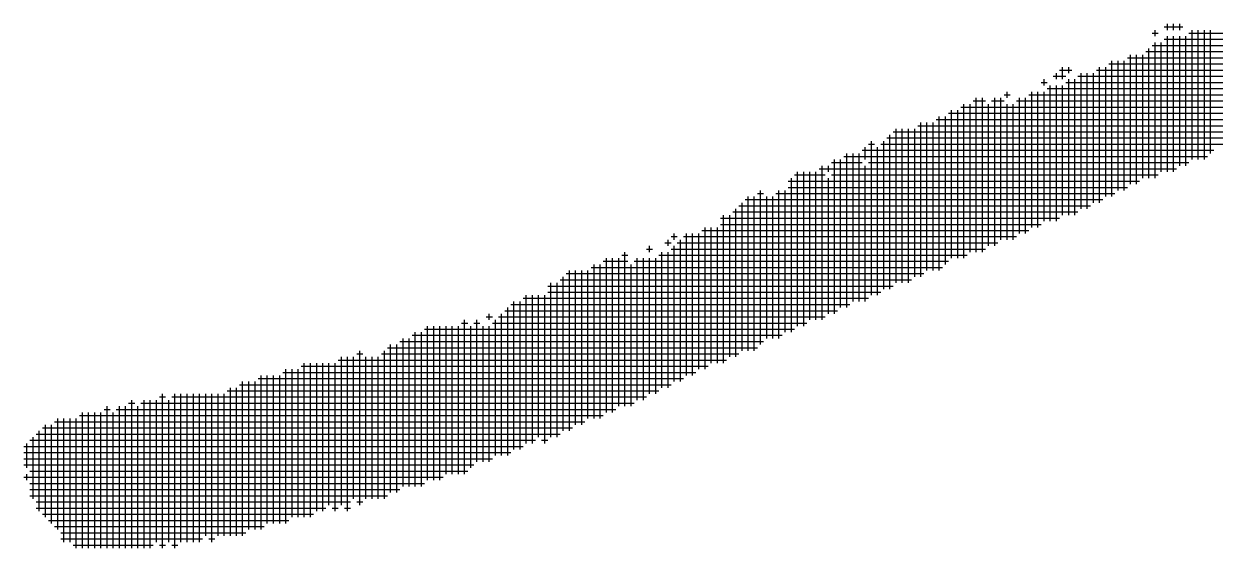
# Model space of a CAD drawing. Header units: feet. Extents: x 0 to 504600, y 0 to 356400.
# Drawn here: x 316368 to 317464, y 17895 to 18377 of the extents above; entities that cross this region are included whole.
import ezdxf

# ---------------------------------------------------------------- set-up
doc = ezdxf.new("R2010")
doc.units = ezdxf.units.FT
doc.header["$LTSCALE"] = 600
doc.header["$MEASUREMENT"] = 0
doc.layers.add('CX-COMM', color=3, linetype='CONTINUOUS')

msp = doc.modelspace()

# ---------------------------------------------------------------- linework, layer by layer
at = {"layer": 'CX-COMM'}
for p, q in [((317419.7, 18371.1, 14725.6), (317419.7, 18376.8, 14725.6)), ((317425.4, 18371.1, 14725.6), (317425.4, 18376.8, 14725.6)), ((317431.1, 18371.1, 14725.6), (317431.1, 18376.8, 14725.6)), ((317405.6, 18368.3, 14725.6), (317411.2, 18368.3, 14725.6)), ((317408.4, 18365.5, 14725.6), (317408.4, 18371.1, 14725.6)), ((317416.9, 18374, 14725.6), (317433.9, 18374, 14725.6)), ((317419.7, 18240.7, 14725.6), (317419.7, 18365.5, 14725.6)), ((317425.4, 18240.7, 14725.6), (317425.4, 18365.5, 14725.6)), ((317431.1, 18246.4, 14725.6), (317431.1, 18365.5, 14725.6)), ((317436.7, 18246.4, 14725.6), (317436.7, 18365.5, 14725.6)), ((317439.6, 18368.3, 14725.6), (317728.7, 18368.3, 14725.6)), ((317442.4, 18252.1, 14725.6), (317442.4, 18371.1, 14725.6)), ((317448.1, 18252.1, 14725.6), (317448.1, 18371.1, 14725.6)), ((317453.8, 18252.1, 14725.6), (317453.8, 18371.1, 14725.6)), ((317459.4, 18257.7, 14725.6), (317459.4, 18371.1, 14725.6)), ((317402.7, 18235, 14725.6), (317402.7, 18354.1, 14725.6)), ((317405.6, 18357, 14725.6), (317706.1, 18357, 14725.6)), ((317408.4, 18235, 14725.6), (317408.4, 18359.8, 14725.6)), ((317414.1, 18240.7, 14725.6), (317414.1, 18359.8, 14725.6)), ((317416.9, 18362.6, 14725.6), (317723.1, 18362.6, 14725.6)), ((317368.7, 18218, 14725.6), (317368.7, 18342.8, 14725.6)), ((317374.4, 18223.7, 14725.6), (317374.4, 18342.8, 14725.6)), ((317380, 18223.7, 14725.6), (317380, 18342.8, 14725.6)), ((317382.9, 18345.6, 14725.6), (317683.4, 18345.6, 14725.6)), ((317385.7, 18229.4, 14725.6), (317385.7, 18348.4, 14725.6)), ((317391.4, 18229.4, 14725.6), (317391.4, 18348.4, 14725.6)), ((317397.1, 18235, 14725.6), (317397.1, 18348.4, 14725.6)), ((317399.9, 18351.3, 14725.6), (317694.7, 18351.3, 14725.6)), ((317320.5, 18334.3, 14725.6), (317331.8, 18334.3, 14725.6)), ((317323.3, 18325.8, 14725.6), (317323.3, 18337.1, 14725.6)), ((317329, 18331.4, 14725.6), (317329, 18337.1, 14725.6)), ((317354.5, 18334.3, 14725.6), (317649.4, 18334.3, 14725.6)), ((317357.4, 18212.4, 14725.6), (317357.4, 18337.1, 14725.6)), ((317363, 18218, 14725.6), (317363, 18337.1, 14725.6)), ((317365.9, 18339.9, 14725.6), (317666.4, 18339.9, 14725.6)), ((317303.5, 18322.9, 14725.6), (317309.2, 18322.9, 14725.6)), ((317306.3, 18320.1, 14725.6), (317306.3, 18325.8, 14725.6)), ((317314.8, 18328.6, 14725.6), (317326.2, 18328.6, 14725.6)), ((317317.7, 18325.8, 14725.6), (317317.7, 18331.4, 14725.6)), ((317326.2, 18322.9, 14725.6), (317621, 18322.9, 14725.6)), ((317329, 18201, 14725.6), (317329, 18325.8, 14725.6)), ((317334.7, 18201, 14725.6), (317334.7, 18325.8, 14725.6)), ((317337.5, 18328.6, 14725.6), (317638, 18328.6, 14725.6)), ((317340.4, 18206.7, 14725.6), (317340.4, 18331.4, 14725.6)), ((317346, 18206.7, 14725.6), (317346, 18331.4, 14725.6)), ((317351.7, 18212.4, 14725.6), (317351.7, 18331.4, 14725.6)), ((317269.5, 18311.6, 14725.6), (317275.1, 18311.6, 14725.6)), ((317272.3, 18308.8, 14725.6), (317272.3, 18314.4, 14725.6)), ((317292.2, 18311.6, 14725.6), (317592.7, 18311.6, 14725.6)), ((317295, 18189.7, 14725.6), (317295, 18314.4, 14725.6)), ((317300.7, 18189.7, 14725.6), (317300.7, 18314.4, 14725.6)), ((317306.3, 18195.4, 14725.6), (317306.3, 18314.4, 14725.6)), ((317309.2, 18317.3, 14725.6), (317598.3, 18317.3, 14725.6)), ((317312, 18195.4, 14725.6), (317312, 18320.1, 14725.6)), ((317317.7, 18195.4, 14725.6), (317317.7, 18320.1, 14725.6)), ((317323.3, 18201, 14725.6), (317323.3, 18320.1, 14725.6)), ((317229.8, 18300.3, 14725.6), (317564.3, 18300.3, 14725.6)), ((317232.6, 18161.3, 14725.6), (317232.6, 18303.1, 14725.6)), ((317238.3, 18167, 14725.6), (317238.3, 18303.1, 14725.6)), ((317241.1, 18305.9, 14725.6), (317252.5, 18305.9, 14725.6)), ((317244, 18167, 14725.6), (317244, 18308.8, 14725.6)), ((317249.6, 18167, 14725.6), (317249.6, 18308.8, 14725.6)), ((317255.3, 18172.7, 14725.6), (317255.3, 18303.1, 14725.6)), ((317258.1, 18305.9, 14725.6), (317269.5, 18305.9, 14725.6)), ((317261, 18172.7, 14725.6), (317261, 18308.8, 14725.6)), ((317266.6, 18178.3, 14725.6), (317266.6, 18308.8, 14725.6)), ((317272.3, 18178.3, 14725.6), (317272.3, 18303.1, 14725.6)), ((317278, 18178.3, 14725.6), (317278, 18303.1, 14725.6)), ((317280.8, 18305.9, 14725.6), (317581.3, 18305.9, 14725.6)), ((317283.7, 18184, 14725.6), (317283.7, 18308.8, 14725.6)), ((317289.3, 18184, 14725.6), (317289.3, 18308.8, 14725.6)), ((317207.1, 18288.9, 14725.6), (317536, 18288.9, 14725.6)), ((317209.9, 18150, 14725.6), (317209.9, 18291.7, 14725.6)), ((317215.6, 18155.7, 14725.6), (317215.6, 18291.7, 14725.6)), ((317218.4, 18294.6, 14725.6), (317553, 18294.6, 14725.6)), ((317221.3, 18161.3, 14725.6), (317221.3, 18297.4, 14725.6)), ((317227, 18161.3, 14725.6), (317227, 18297.4, 14725.6)), ((317167.4, 18277.6, 14725.6), (317507.6, 18277.6, 14725.6)), ((317170.3, 18138.7, 14725.6), (317170.3, 18280.4, 14725.6)), ((317175.9, 18138.7, 14725.6), (317175.9, 18280.4, 14725.6)), ((317181.6, 18138.7, 14725.6), (317181.6, 18280.4, 14725.6)), ((317187.3, 18144.3, 14725.6), (317187.3, 18280.4, 14725.6)), ((317190.1, 18283.2, 14725.6), (317524.6, 18283.2, 14725.6)), ((317192.9, 18144.3, 14725.6), (317192.9, 18286.1, 14725.6)), ((317198.6, 18150, 14725.6), (317198.6, 18286.1, 14725.6)), ((317204.3, 18150, 14725.6), (317204.3, 18286.1, 14725.6)), ((317144.7, 18266.2, 14725.6), (317150.4, 18266.2, 14725.6)), ((317147.6, 18127.3, 14725.6), (317147.6, 18269.1, 14725.6)), ((317156.1, 18266.2, 14725.6), (317473.6, 18266.2, 14725.6)), ((317158.9, 18133, 14725.6), (317158.9, 18269.1, 14725.6)), ((317161.7, 18271.9, 14725.6), (317496.3, 18271.9, 14725.6)), ((317164.6, 18133, 14725.6), (317164.6, 18274.7, 14725.6)), ((317122.1, 18254.9, 14725.6), (317456.6, 18254.9, 14725.6)), ((317124.9, 18116, 14725.6), (317124.9, 18257.7, 14725.6)), ((317130.6, 18121.6, 14725.6), (317130.6, 18257.7, 14725.6)), ((317136.2, 18121.6, 14725.6), (317136.2, 18257.7, 14725.6)), ((317139.1, 18260.6, 14725.6), (317462.3, 18260.6, 14725.6)), ((317141.9, 18252.1, 14725.6), (317141.9, 18263.4, 14725.6)), ((317153.2, 18127.3, 14725.6), (317153.2, 18263.4, 14725.6)), ((317102.2, 18104.6, 14725.6), (317102.2, 18246.4, 14725.6)), ((317107.9, 18240.7, 14725.6), (317107.9, 18246.4, 14725.6)), ((317110.7, 18249.2, 14725.6), (317139.1, 18249.2, 14725.6)), ((317113.6, 18110.3, 14725.6), (317113.6, 18252.1, 14725.6)), ((317119.2, 18116, 14725.6), (317119.2, 18252.1, 14725.6)), ((317141.9, 18121.6, 14725.6), (317141.9, 18246.4, 14725.6)), ((317144.7, 18249.2, 14725.6), (317439.6, 18249.2, 14725.6)), ((317073.9, 18093.3, 14725.6), (317073.9, 18235, 14725.6)), ((317076.7, 18237.9, 14725.6), (317105, 18237.9, 14725.6)), ((317079.5, 18099, 14725.6), (317079.5, 18240.7, 14725.6)), ((317085.2, 18099, 14725.6), (317085.2, 18240.7, 14725.6)), ((317090.9, 18104.6, 14725.6), (317090.9, 18240.7, 14725.6)), ((317096.5, 18104.6, 14725.6), (317096.5, 18240.7, 14725.6)), ((317099.4, 18243.6, 14725.6), (317428.2, 18243.6, 14725.6)), ((317107.9, 18110.3, 14725.6), (317107.9, 18235, 14725.6)), ((317110.7, 18237.9, 14725.6), (317411.2, 18237.9, 14725.6)), ((317045.5, 18082, 14725.6), (317045.5, 18223.7, 14725.6)), ((317062.5, 18087.6, 14725.6), (317062.5, 18223.7, 14725.6)), ((317068.2, 18093.3, 14725.6), (317068.2, 18223.7, 14725.6)), ((317071, 18232.2, 14725.6), (317394.2, 18232.2, 14725.6)), ((317071, 18226.5, 14725.6), (317382.9, 18226.5, 14725.6)), ((317028.5, 18076.3, 14725.6), (317028.5, 18212.4, 14725.6)), ((317031.3, 18215.2, 14725.6), (317360.2, 18215.2, 14725.6)), ((317034.2, 18076.3, 14725.6), (317034.2, 18218, 14725.6)), ((317039.8, 18076.3, 14725.6), (317039.8, 18218, 14725.6)), ((317042.7, 18220.9, 14725.6), (317048.3, 18220.9, 14725.6)), ((317051.2, 18087.6, 14725.6), (317051.2, 18218, 14725.6)), ((317056.9, 18087.6, 14725.6), (317056.9, 18218, 14725.6)), ((317059.7, 18220.9, 14725.6), (317371.5, 18220.9, 14725.6)), ((317011.5, 18064.9, 14725.6), (317011.5, 18201, 14725.6)), ((317017.2, 18070.6, 14725.6), (317017.2, 18201, 14725.6)), ((317020, 18203.9, 14725.6), (317337.5, 18203.9, 14725.6)), ((317022.8, 18070.6, 14725.6), (317022.8, 18206.7, 14725.6)), ((317025.7, 18209.5, 14725.6), (317348.9, 18209.5, 14725.6)), ((316994.5, 18059.3, 14725.6), (316994.5, 18189.7, 14725.6)), ((317000.2, 18064.9, 14725.6), (317000.2, 18189.7, 14725.6)), ((317005.8, 18064.9, 14725.6), (317005.8, 18189.7, 14725.6)), ((317008.7, 18198.2, 14725.6), (317320.5, 18198.2, 14725.6)), ((317008.7, 18192.5, 14725.6), (317303.5, 18192.5, 14725.6)), ((316960.5, 18172.7, 14725.6), (316960.5, 18178.3, 14725.6)), ((316963.3, 18181.2, 14725.6), (316969, 18181.2, 14725.6)), ((316966.1, 18178.3, 14725.6), (316966.1, 18184, 14725.6)), ((316971.8, 18047.9, 14725.6), (316971.8, 18178.3, 14725.6)), ((316974.6, 18181.2, 14725.6), (317280.8, 18181.2, 14725.6)), ((316977.5, 18053.6, 14725.6), (316977.5, 18184, 14725.6)), ((316983.1, 18053.6, 14725.6), (316983.1, 18184, 14725.6)), ((316988.8, 18059.3, 14725.6), (316988.8, 18184, 14725.6)), ((316991.6, 18186.9, 14725.6), (317292.2, 18186.9, 14725.6)), ((316940.6, 18169.8, 14725.6), (316946.3, 18169.8, 14725.6)), ((316943.5, 18167, 14725.6), (316943.5, 18172.7, 14725.6)), ((316957.6, 18175.5, 14725.6), (316963.3, 18175.5, 14725.6)), ((316963.3, 18169.8, 14725.6), (317252.5, 18169.8, 14725.6)), ((316966.1, 18047.9, 14725.6), (316966.1, 18172.7, 14725.6)), ((316969, 18175.5, 14725.6), (317263.8, 18175.5, 14725.6)), ((316900.9, 18158.5, 14725.6), (316923.6, 18158.5, 14725.6)), ((316903.8, 18019.6, 14725.6), (316903.8, 18161.3, 14725.6)), ((316909.4, 18019.6, 14725.6), (316909.4, 18161.3, 14725.6)), ((316915.1, 18025.3, 14725.6), (316915.1, 18161.3, 14725.6)), ((316917.9, 18164.2, 14725.6), (316923.6, 18164.2, 14725.6)), ((316920.8, 18025.3, 14725.6), (316920.8, 18167, 14725.6)), ((316929.3, 18158.5, 14725.6), (317218.4, 18158.5, 14725.6)), ((316932.1, 18030.9, 14725.6), (316932.1, 18161.3, 14725.6)), ((316937.8, 18030.9, 14725.6), (316937.8, 18161.3, 14725.6)), ((316943.5, 18036.6, 14725.6), (316943.5, 18161.3, 14725.6)), ((316949.1, 18036.6, 14725.6), (316949.1, 18161.3, 14725.6)), ((316952, 18164.2, 14725.6), (317235.5, 18164.2, 14725.6)), ((316954.8, 18042.3, 14725.6), (316954.8, 18167, 14725.6)), ((316960.5, 18042.3, 14725.6), (316960.5, 18167, 14725.6)), ((316866.9, 18147.2, 14725.6), (317195.8, 18147.2, 14725.6)), ((316869.7, 18002.6, 14725.6), (316869.7, 18150, 14725.6)), ((316875.4, 18008.2, 14725.6), (316875.4, 18150, 14725.6)), ((316881.1, 18008.2, 14725.6), (316881.1, 18150, 14725.6)), ((316886.8, 18013.9, 14725.6), (316886.8, 18150, 14725.6)), ((316889.6, 18152.8, 14725.6), (317212.8, 18152.8, 14725.6)), ((316892.4, 18013.9, 14725.6), (316892.4, 18155.7, 14725.6)), ((316898.1, 18013.9, 14725.6), (316898.1, 18155.7, 14725.6)), ((316926.4, 18025.3, 14725.6), (316926.4, 18155.7, 14725.6)), ((316849.9, 18135.8, 14725.6), (317167.4, 18135.8, 14725.6)), ((316852.7, 17996.9, 14725.6), (316852.7, 18138.7, 14725.6)), ((316858.4, 17996.9, 14725.6), (316858.4, 18138.7, 14725.6)), ((316861.2, 18141.5, 14725.6), (317184.4, 18141.5, 14725.6)), ((316864.1, 18002.6, 14725.6), (316864.1, 18144.3, 14725.6)), ((316827.2, 18124.5, 14725.6), (317144.7, 18124.5, 14725.6)), ((316830.1, 17991.2, 14725.6), (316830.1, 18127.3, 14725.6)), ((316835.7, 17991.2, 14725.6), (316835.7, 18127.3, 14725.6)), ((316841.4, 17996.9, 14725.6), (316841.4, 18127.3, 14725.6)), ((316847.1, 17991.2, 14725.6), (316847.1, 18127.3, 14725.6)), ((316849.9, 18130.2, 14725.6), (317156.1, 18130.2, 14725.6)), ((316810.2, 18113.1, 14725.6), (317116.4, 18113.1, 14725.6)), ((316813, 17979.9, 14725.6), (316813, 18116, 14725.6)), ((316815.9, 18118.8, 14725.6), (317127.7, 18118.8, 14725.6)), ((316818.7, 17985.6, 14725.6), (316818.7, 18121.6, 14725.6)), ((316824.4, 17985.6, 14725.6), (316824.4, 18121.6, 14725.6)), ((316770.5, 18101.8, 14725.6), (316776.2, 18101.8, 14725.6)), ((316773.4, 17962.9, 14725.6), (316773.4, 18104.6, 14725.6)), ((316781.9, 18101.8, 14725.6), (316787.5, 18101.8, 14725.6)), ((316784.7, 17974.2, 14725.6), (316784.7, 18104.6, 14725.6)), ((316793.2, 18107.5, 14725.6), (316798.9, 18107.5, 14725.6)), ((316796, 18104.6, 14725.6), (316796, 18110.3, 14725.6)), ((316798.9, 18101.8, 14725.6), (317088, 18101.8, 14725.6)), ((316801.7, 17979.9, 14725.6), (316801.7, 18104.6, 14725.6)), ((316804.5, 18107.5, 14725.6), (317105, 18107.5, 14725.6)), ((316807.4, 17979.9, 14725.6), (316807.4, 18110.3, 14725.6)), ((316725.2, 18090.5, 14725.6), (317065.4, 18090.5, 14725.6)), ((316728, 17951.5, 14725.6), (316728, 18093.3, 14725.6)), ((316733.7, 17951.5, 14725.6), (316733.7, 18093.3, 14725.6)), ((316736.5, 18096.1, 14725.6), (317076.7, 18096.1, 14725.6)), ((316739.3, 17957.2, 14725.6), (316739.3, 18099, 14725.6)), ((316745, 17957.2, 14725.6), (316745, 18099, 14725.6)), ((316750.7, 17957.2, 14725.6), (316750.7, 18099, 14725.6)), ((316756.3, 17962.9, 14725.6), (316756.3, 18099, 14725.6)), ((316762, 17962.9, 14725.6), (316762, 18099, 14725.6)), ((316767.7, 17962.9, 14725.6), (316767.7, 18099, 14725.6)), ((316779, 17968.6, 14725.6), (316779, 18099, 14725.6)), ((316790.4, 17974.2, 14725.6), (316790.4, 18099, 14725.6)), ((316796, 17974.2, 14725.6), (316796, 18099, 14725.6)), ((316705.3, 17945.9, 14725.6), (316705.3, 18082, 14725.6)), ((316711, 17945.9, 14725.6), (316711, 18082, 14725.6)), ((316713.8, 18084.8, 14725.6), (317048.3, 18084.8, 14725.6)), ((316716.7, 17951.5, 14725.6), (316716.7, 18087.6, 14725.6)), ((316722.3, 17951.5, 14725.6), (316722.3, 18087.6, 14725.6)), ((316660, 17934.5, 14725.6), (316660, 18070.6, 14725.6)), ((316665.6, 17928.9, 14725.6), (316665.6, 18070.6, 14725.6)), ((316671.3, 17940.2, 14725.6), (316671.3, 18070.6, 14725.6)), ((316674.1, 18073.5, 14725.6), (316679.8, 18073.5, 14725.6)), ((316677, 17934.5, 14725.6), (316677, 18076.3, 14725.6)), ((316682.6, 17940.2, 14725.6), (316682.6, 18070.6, 14725.6)), ((316688.3, 17940.2, 14725.6), (316688.3, 18070.6, 14725.6)), ((316694, 17940.2, 14725.6), (316694, 18070.6, 14725.6)), ((316696.8, 18073.5, 14725.6), (317025.7, 18073.5, 14725.6)), ((316699.6, 17940.2, 14725.6), (316699.6, 18076.3, 14725.6)), ((316702.5, 18079.1, 14725.6), (317042.7, 18079.1, 14725.6)), ((316608.9, 17917.5, 14725.6), (316608.9, 18059.3, 14725.6)), ((316614.6, 17923.2, 14725.6), (316614.6, 18059.3, 14725.6)), ((316620.3, 17923.2, 14725.6), (316620.3, 18059.3, 14725.6)), ((316623.1, 18062.1, 14725.6), (316997.3, 18062.1, 14725.6)), ((316625.9, 17923.2, 14725.6), (316625.9, 18064.9, 14725.6)), ((316631.6, 17923.2, 14725.6), (316631.6, 18064.9, 14725.6)), ((316637.3, 17928.9, 14725.6), (316637.3, 18064.9, 14725.6)), ((316642.9, 17928.9, 14725.6), (316642.9, 18064.9, 14725.6)), ((316648.6, 17934.5, 14725.6), (316648.6, 18064.9, 14725.6)), ((316654.3, 17928.9, 14725.6), (316654.3, 18064.9, 14725.6)), ((316657.1, 18067.8, 14725.6), (317014.3, 18067.8, 14725.6)), ((316569.2, 17906.2, 14725.6), (316569.2, 18047.9, 14725.6)), ((316574.9, 17911.9, 14725.6), (316574.9, 18047.9, 14725.6)), ((316580.6, 17911.9, 14725.6), (316580.6, 18047.9, 14725.6)), ((316583.4, 18050.8, 14725.6), (316974.6, 18050.8, 14725.6)), ((316586.2, 17911.9, 14725.6), (316586.2, 18053.6, 14725.6)), ((316591.9, 17917.5, 14725.6), (316591.9, 18053.6, 14725.6)), ((316597.6, 17917.5, 14725.6), (316597.6, 18053.6, 14725.6)), ((316603.3, 17917.5, 14725.6), (316603.3, 18053.6, 14725.6)), ((316606.1, 18056.4, 14725.6), (316986, 18056.4, 14725.6)), ((316495.5, 17894.8, 14725.6), (316495.5, 18036.6, 14725.6)), ((316506.9, 17894.8, 14725.6), (316506.9, 18036.6, 14725.6)), ((316512.5, 17900.5, 14725.6), (316512.5, 18036.6, 14725.6)), ((316518.2, 17900.5, 14725.6), (316518.2, 18036.6, 14725.6)), ((316523.9, 17900.5, 14725.6), (316523.9, 18036.6, 14725.6)), ((316529.5, 17900.5, 14725.6), (316529.5, 18036.6, 14725.6)), ((316535.2, 17906.2, 14725.6), (316535.2, 18036.6, 14725.6)), ((316540.9, 17900.5, 14725.6), (316540.9, 18036.6, 14725.6)), ((316546.6, 17906.2, 14725.6), (316546.6, 18036.6, 14725.6)), ((316552.2, 17906.2, 14725.6), (316552.2, 18036.6, 14725.6)), ((316555.1, 18039.4, 14725.6), (316952, 18039.4, 14725.6)), ((316557.9, 17906.2, 14725.6), (316557.9, 18042.3, 14725.6)), ((316563.6, 17906.2, 14725.6), (316563.6, 18042.3, 14725.6)), ((316566.4, 18045.1, 14725.6), (316963.3, 18045.1, 14725.6)), ((316444.5, 17894.8, 14725.6), (316444.5, 18025.3, 14725.6)), ((316455.8, 17894.8, 14725.6), (316455.8, 18025.3, 14725.6)), ((316461.5, 17894.8, 14725.6), (316461.5, 18025.3, 14725.6)), ((316464.3, 18028.1, 14725.6), (316470, 18028.1, 14725.6)), ((316467.2, 17894.8, 14725.6), (316467.2, 18030.9, 14725.6)), ((316472.8, 17894.8, 14725.6), (316472.8, 18025.3, 14725.6)), ((316475.7, 18028.1, 14725.6), (316929.3, 18028.1, 14725.6)), ((316478.5, 17894.8, 14725.6), (316478.5, 18030.9, 14725.6)), ((316484.2, 17894.8, 14725.6), (316484.2, 18030.9, 14725.6)), ((316489.9, 17900.5, 14725.6), (316489.9, 18030.9, 14725.6)), ((316492.7, 18033.8, 14725.6), (316498.4, 18033.8, 14725.6)), ((316501.2, 17900.5, 14725.6), (316501.2, 18030.9, 14725.6)), ((316504, 18033.8, 14725.6), (316940.6, 18033.8, 14725.6)), ((316399.1, 17911.9, 14725.6), (316399.1, 18013.9, 14725.6)), ((316404.8, 17900.5, 14725.6), (316404.8, 18013.9, 14725.6)), ((316410.5, 17900.5, 14725.6), (316410.5, 18013.9, 14725.6)), ((316416.1, 17894.8, 14725.6), (316416.1, 18013.9, 14725.6)), ((316419, 18016.8, 14725.6), (316900.9, 18016.8, 14725.6)), ((316421.8, 17894.8, 14725.6), (316421.8, 18019.6, 14725.6)), ((316427.5, 17894.8, 14725.6), (316427.5, 18019.6, 14725.6)), ((316433.2, 17894.8, 14725.6), (316433.2, 18019.6, 14725.6)), ((316438.8, 17894.8, 14725.6), (316438.8, 18019.6, 14725.6)), ((316441.7, 18022.4, 14725.6), (316447.3, 18022.4, 14725.6)), ((316450.2, 17894.8, 14725.6), (316450.2, 18019.6, 14725.6)), ((316453, 18022.4, 14725.6), (316912.3, 18022.4, 14725.6)), ((316385, 18005.4, 14725.6), (316872.6, 18005.4, 14725.6)), ((316387.8, 17923.2, 14725.6), (316387.8, 18008.2, 14725.6)), ((316393.5, 17917.5, 14725.6), (316393.5, 18008.2, 14725.6)), ((316396.3, 18011.1, 14725.6), (316883.9, 18011.1, 14725.6)), ((316373.6, 17994.1, 14725.6), (316838.6, 17994.1, 14725.6)), ((316376.5, 17940.2, 14725.6), (316376.5, 17996.9, 14725.6)), ((316379.3, 17999.7, 14725.6), (316861.2, 17999.7, 14725.6)), ((316382.1, 17928.9, 14725.6), (316382.1, 18002.6, 14725.6)), ((316844.2, 17994.1, 14725.6), (316849.9, 17994.1, 14725.6)), ((316367.9, 17988.4, 14725.6), (316827.2, 17988.4, 14725.6)), ((316367.9, 17982.7, 14725.6), (316815.9, 17982.7, 14725.6)), ((316370.8, 17968.6, 14725.6), (316370.8, 17991.2, 14725.6)), ((316367.9, 17977.1, 14725.6), (316798.9, 17977.1, 14725.6)), ((316367.9, 17971.4, 14725.6), (316781.9, 17971.4, 14725.6)), ((316367.9, 17960.1, 14725.6), (316753.5, 17960.1, 14725.6)), ((316370.8, 17957.2, 14725.6), (316370.8, 17962.9, 14725.6)), ((316373.6, 17965.7, 14725.6), (316776.2, 17965.7, 14725.6)), ((316373.6, 17954.4, 14725.6), (316736.5, 17954.4, 14725.6)), ((316373.6, 17948.7, 14725.6), (316713.8, 17948.7, 14725.6)), ((316373.6, 17943, 14725.6), (316702.5, 17943, 14725.6)), ((316379.3, 17937.4, 14725.6), (316668.5, 17937.4, 14725.6)), ((316674.1, 17937.4, 14725.6), (316679.8, 17937.4, 14725.6)), ((316379.3, 17931.7, 14725.6), (316645.8, 17931.7, 14725.6)), ((316651.4, 17931.7, 14725.6), (316657.1, 17931.7, 14725.6)), ((316662.8, 17931.7, 14725.6), (316668.5, 17931.7, 14725.6)), ((316385, 17926, 14725.6), (316634.4, 17926, 14725.6)), ((316390.6, 17920.4, 14725.6), (316611.8, 17920.4, 14725.6)), ((316396.3, 17914.7, 14725.6), (316589.1, 17914.7, 14725.6)), ((316402, 17909, 14725.6), (316572.1, 17909, 14725.6)), ((316402, 17903.4, 14725.6), (316532.4, 17903.4, 14725.6)), ((316413.3, 17897.7, 14725.6), (316487, 17897.7, 14725.6)), ((316492.7, 17897.7, 14725.6), (316498.4, 17897.7, 14725.6)), ((316504, 17897.7, 14725.6), (316509.7, 17897.7, 14725.6)), ((316538, 17903.4, 14725.6), (316543.7, 17903.4, 14725.6))]:
    msp.add_line(p, q, dxfattribs=at)

doc.saveas('drawing.dxf')
